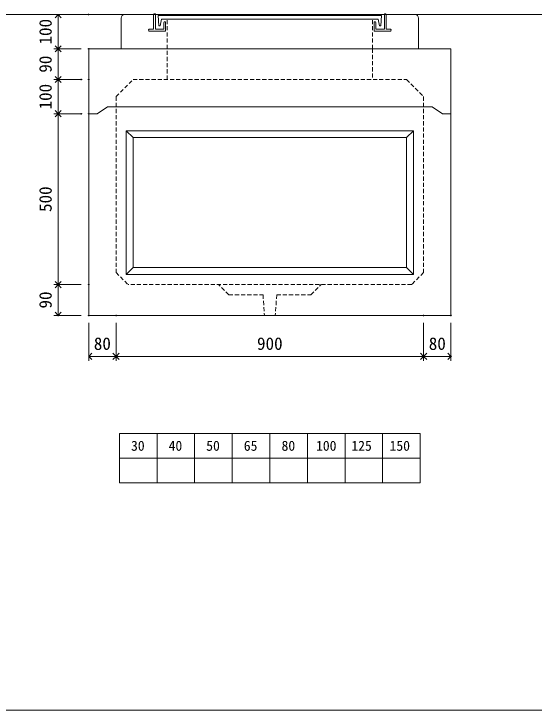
# Model space of a CAD drawing. Units: millimetres, scale not verified. Extents: x -4890 to 4890, y -2282 to 2282.
# Drawn here: x 1846 to 3368, y -1993 to 44 of the extents above; entities that cross this region are included whole.
import ezdxf
from ezdxf.enums import TextEntityAlignment as Align

# ---------------------------------------------------------------- set-up
doc = ezdxf.new("R2010")
doc.units = ezdxf.units.MM
doc.header["$LTSCALE"] = 10
doc.header["$PDMODE"] = 32
doc.header["$PDSIZE"] = 2
doc.linetypes.add('DASHED1', pattern=[1.8, 1.2, -0.6])
doc.layers.add('0-1_Defpoints', color=7, linetype='Continuous')
for name, color, linetype, lineweight in [('0-2_waku', 7, 'Continuous', 18), ('0-3_gaikei', 7, 'Continuous', 18), ('0-4_kakure', 7, 'DASHED1', 5), ('0-5_sunpou', 7, 'Continuous', 5), ('0-9_uchigawa', 6, 'Continuous', 18), ('0-B_futa', 3, 'Continuous', 18), ('0-C_GL', 4, 'Continuous', 18), ('0-E_文字１', 7, 'Continuous', 18)]:
    doc.layers.add(name, color=color, linetype=linetype, lineweight=lineweight)
doc.styles.add('ＭＳ ゴシック', font='')
doc.styles.get('ＭＳ ゴシック').set_extended_font_data('MS Gothic')

# ---------------------------------------------------------------- blocks, each defined once
blk = doc.blocks.new('_Open90')
at = {"layer": '0-5_sunpou'}
blk.add_line((0, 0), (-1, 0), dxfattribs=at)
blk.add_lwpolyline([(-0.5, 0.5), (0, 0), (-0.5, -0.5)], dxfattribs=at)
blk = doc.blocks.new('D84')
at = {"layer": '0-1_Defpoints'}
for p in [(3511.54, 2264.36), (3423, 2164.36), (3512.32, 2164.36)]:
    blk.add_point(p, dxfattribs=at)
at = {"layer": '0-5_sunpou'}
for p, q in [((3489.54, 2264.36), (3410, 2264.36)), ((3423, 2246.36), (3423, 2182.36)), ((3490.32, 2164.36), (3410, 2164.36))]:
    blk.add_line(p, q, dxfattribs=at)
at = {"layer": '0-5_sunpou', "xscale": 18, "yscale": 18}
for p, rotation in [((3423, 2264.36), 90), ((3423, 2164.36), 270)]:
    blk.add_blockref('_Open90', p, dxfattribs=dict(at, rotation=rotation))
at = {"layer": '0-5_sunpou', "style": 'ＭＳ ゴシック'}
blk.add_text('100', height=36.66, rotation=90, dxfattribs=at).set_placement((3415, 2176.86), align=Align.BOTTOM_LEFT)
blk = doc.blocks.new('D85')
at = {"layer": '0-1_Defpoints'}
for p in [(3512.32, 2164.36), (3423, 2074.36), (3512.32, 2074.36)]:
    blk.add_point(p, dxfattribs=at)
at = {"layer": '0-5_sunpou'}
for p, q in [((3490.32, 2164.36), (3410, 2164.36)), ((3423, 2146.36), (3423, 2092.36)), ((3490.32, 2074.36), (3410, 2074.36))]:
    blk.add_line(p, q, dxfattribs=at)
at = {"layer": '0-5_sunpou', "xscale": 18, "yscale": 18}
for p, rotation in [((3423, 2164.36), 90), ((3423, 2074.36), 270)]:
    blk.add_blockref('_Open90', p, dxfattribs=dict(at, rotation=rotation))
at = {"layer": '0-5_sunpou', "style": 'ＭＳ ゴシック'}
blk.add_text('90', height=36.66, rotation=90, dxfattribs=at).set_placement((3415, 2094.36), align=Align.BOTTOM_LEFT)
blk = doc.blocks.new('D86')
at = {"layer": '0-1_Defpoints'}
for p in [(3512.32, 1974.36), (3423, 1474.36), (3512.32, 1474.36)]:
    blk.add_point(p, dxfattribs=at)
at = {"layer": '0-5_sunpou'}
for p, q in [((3490.32, 1974.36), (3410, 1974.36)), ((3423, 1956.36), (3423, 1492.36)), ((3490.32, 1474.36), (3410, 1474.36))]:
    blk.add_line(p, q, dxfattribs=at)
at = {"layer": '0-5_sunpou', "xscale": 18, "yscale": 18}
for p, rotation in [((3423, 1974.36), 90), ((3423, 1474.36), 270)]:
    blk.add_blockref('_Open90', p, dxfattribs=dict(at, rotation=rotation))
at = {"layer": '0-5_sunpou', "style": 'ＭＳ ゴシック'}
blk.add_text('500', height=36.66, rotation=90, dxfattribs=at).set_placement((3415, 1686.86), align=Align.BOTTOM_LEFT)
blk = doc.blocks.new('D87')
at = {"layer": '0-1_Defpoints'}
for p in [(3512.32, 1474.36), (3423, 1384.36), (3512.32, 1384.36)]:
    blk.add_point(p, dxfattribs=at)
at = {"layer": '0-5_sunpou'}
for p, q in [((3490.32, 1474.36), (3410, 1474.36)), ((3423, 1456.36), (3423, 1402.36)), ((3490.32, 1384.36), (3410, 1384.36))]:
    blk.add_line(p, q, dxfattribs=at)
at = {"layer": '0-5_sunpou', "xscale": 18, "yscale": 18}
for p, rotation in [((3423, 1474.36), 90), ((3423, 1384.36), 270)]:
    blk.add_blockref('_Open90', p, dxfattribs=dict(at, rotation=rotation))
at = {"layer": '0-5_sunpou', "style": 'ＭＳ ゴシック'}
blk.add_text('90', height=36.66, rotation=90, dxfattribs=at).set_placement((3415, 1404.36), align=Align.BOTTOM_LEFT)
blk = doc.blocks.new('D88')
at = {"layer": '0-1_Defpoints'}
for p in [(3512.32, 1384.36), (3592.32, 1384.36), (3592.32, 1264.33)]:
    blk.add_point(p, dxfattribs=at)
at = {"layer": '0-5_sunpou'}
for p, q in [((3512.32, 1362.36), (3512.32, 1251.33)), ((3592.32, 1362.36), (3592.32, 1251.33)), ((3530.32, 1264.33), (3574.32, 1264.33))]:
    blk.add_line(p, q, dxfattribs=at)
at = {"layer": '0-5_sunpou', "xscale": 18, "yscale": 18, "rotation": 180}
blk.add_blockref('_Open90', (3512.32, 1264.33), dxfattribs=at)
at = {"layer": '0-5_sunpou', "xscale": 18, "yscale": 18}
blk.add_blockref('_Open90', (3592.32, 1264.33), dxfattribs=at)
at = {"layer": '0-5_sunpou', "style": 'ＭＳ ゴシック'}
blk.add_text('80', height=36.66, dxfattribs=at).set_placement((3527.32, 1272.33), align=Align.BOTTOM_LEFT)
blk = doc.blocks.new('D89')
at = {"layer": '0-1_Defpoints'}
for p in [(3592.32, 1384.36), (4492.32, 1384.36), (4492.32, 1264.33)]:
    blk.add_point(p, dxfattribs=at)
at = {"layer": '0-5_sunpou'}
for p, q in [((3592.32, 1362.36), (3592.32, 1251.33)), ((4492.32, 1362.36), (4492.32, 1251.33)), ((3610.32, 1264.33), (4474.32, 1264.33))]:
    blk.add_line(p, q, dxfattribs=at)
at = {"layer": '0-5_sunpou', "xscale": 18, "yscale": 18, "rotation": 180}
blk.add_blockref('_Open90', (3592.32, 1264.33), dxfattribs=at)
at = {"layer": '0-5_sunpou', "xscale": 18, "yscale": 18}
blk.add_blockref('_Open90', (4492.32, 1264.33), dxfattribs=at)
at = {"layer": '0-5_sunpou', "style": 'ＭＳ ゴシック'}
blk.add_text('900', height=36.66, dxfattribs=at).set_placement((4004.82, 1272.33), align=Align.BOTTOM_LEFT)
blk = doc.blocks.new('D90')
at = {"layer": '0-1_Defpoints'}
for p in [(4492.32, 1384.36), (4572.32, 1384.36), (4572.32, 1264.33)]:
    blk.add_point(p, dxfattribs=at)
at = {"layer": '0-5_sunpou'}
for p, q in [((4492.32, 1362.36), (4492.32, 1251.33)), ((4572.32, 1362.36), (4572.32, 1251.33)), ((4510.32, 1264.33), (4554.32, 1264.33))]:
    blk.add_line(p, q, dxfattribs=at)
at = {"layer": '0-5_sunpou', "xscale": 18, "yscale": 18, "rotation": 180}
blk.add_blockref('_Open90', (4492.32, 1264.33), dxfattribs=at)
at = {"layer": '0-5_sunpou', "xscale": 18, "yscale": 18}
blk.add_blockref('_Open90', (4572.32, 1264.33), dxfattribs=at)
at = {"layer": '0-5_sunpou', "style": 'ＭＳ ゴシック'}
blk.add_text('80', height=36.66, dxfattribs=at).set_placement((4507.32, 1272.33), align=Align.BOTTOM_LEFT)
blk = doc.blocks.new('D91')
at = {"layer": '0-1_Defpoints'}
for p in [(3490.32, 2074.36), (3423, 1974.36), (3490.32, 1974.36)]:
    blk.add_point(p, dxfattribs=at)
at = {"layer": '0-5_sunpou'}
for p, q in [((3468.32, 2074.36), (3410, 2074.36)), ((3423, 2056.36), (3423, 1992.36)), ((3468.32, 1974.36), (3410, 1974.36))]:
    blk.add_line(p, q, dxfattribs=at)
at = {"layer": '0-5_sunpou', "xscale": 18, "yscale": 18}
for p, rotation in [((3423, 2074.36), 90), ((3423, 1974.36), 270)]:
    blk.add_blockref('_Open90', p, dxfattribs=dict(at, rotation=rotation))
at = {"layer": '0-5_sunpou', "style": 'ＭＳ ゴシック'}
blk.add_text('100', height=36.66, rotation=90, dxfattribs=at).set_placement((3415, 1986.86), align=Align.BOTTOM_LEFT)

msp = doc.modelspace()

# ---------------------------------------------------------------- linework, layer by layer
at = {"layer": '0-2_waku'}
for p, q in [((2154.94, -1184.06), (2154.94, -1328.06)), ((2154.94, -1184.06), (2154.94, -1328.06)), ((2154.94, -1184.06), (2154.94, -1328.06)), ((2154.94, -1184.06), (2154.94, -1328.06)), ((2154.94, -1184.06), (3034.94, -1184.06)), ((2264.94, -1184.06), (2264.94, -1328.06)), ((2374.94, -1184.06), (2374.94, -1328.06)), ((2374.94, -1184.06), (2374.94, -1328.06)), ((2484.94, -1184.06), (2484.94, -1328.06)), ((2594.94, -1184.06), (2594.94, -1328.06)), ((2704.94, -1184.06), (2704.94, -1328.06)), ((2814.94, -1184.06), (2814.94, -1328.06)), ((2924.94, -1184.06), (2924.94, -1328.06)), ((3034.94, -1184.06), (3034.94, -1328.06)), ((2154.94, -1256.06), (3034.94, -1256.06)), ((2154.94, -1328.06), (3034.94, -1328.06)), ((-1230.06, -1993.06), (4889.94, -1993.06)), ((-1230.06, -1993.06), (4889.94, -1993.06)), ((-1230.06, -1993.06), (4889.94, -1993.06))]:
    msp.add_line(p, q, dxfattribs=at)
at = {"layer": '0-3_gaikei'}
for p, q in [((2169.94, 41.94), (2254.94, 41.94)), ((2934.94, 41.94), (3019.94, 41.94)), ((2159.94, -58.06), (2159.94, 31.94)), ((3029.94, -58.06), (3029.94, 31.94)), ((2064.94, -58.06), (3124.94, -58.06)), ((2064.94, -838.06), (2064.94, -58.06)), ((2159.94, -58.06), (2269.94, -58.06)), ((2194.94, -58.06), (2994.94, -58.06)), ((3029.94, -58.06), (2919.94, -58.06)), ((3124.94, -58.06), (3124.94, -838.06)), ((2089.94, -248.06), (2119.94, -228.06)), ((2119.94, -228.06), (3069.94, -228.06)), ((3069.94, -228.06), (3099.94, -248.06)), ((2089.94, -248.06), (2064.94, -248.06)), ((3099.94, -248.06), (3124.94, -248.06)), ((3124.94, -838.06), (2064.94, -838.06))]:
    msp.add_line(p, q, dxfattribs=at)
for centre, radius, start, end in [((2169.36, 32.52), 9.44, 86.47383, 183.52617), ((3020.27, 32.27), 9.68, 358.04251, 91.95749)]:
    msp.add_arc(centre, radius, start, end, dxfattribs=at)
at = {"layer": '0-4_kakure'}
for p, q in [((2294.94, -58.06), (2294.94, 28.44)), ((2894.94, -58.06), (2894.94, 28.44)), ((2294.94, -148.06), (2294.94, -58.06)), ((2894.94, -58.06), (2894.94, -148.06)), ((2144.94, -198.06), (2194.94, -148.06)), ((2194.94, -148.06), (2994.94, -148.06)), ((2994.94, -148.06), (3044.94, -198.06)), ((2144.94, -198.06), (2144.94, -713.06)), ((3044.94, -198.06), (3044.94, -713.06)), ((2144.94, -713.06), (2179.94, -748.06)), ((3044.94, -713.06), (3009.94, -748.06)), ((3009.94, -748.06), (2179.94, -748.06)), ((2474.94, -778.06), (2444.94, -748.06)), ((2714.94, -778.06), (2744.94, -748.06)), ((2614.94, -778.06), (2610.94, -838.06)), ((2614.94, -778.06), (2714.94, -778.06))]:
    msp.add_line(p, q, dxfattribs=at)
msp.add_lwpolyline([(2474.94, -778.06), (2574.94, -778.06), (2578.94, -838.06)], dxfattribs=at)
at = {"layer": '0-9_uchigawa'}
for p, q in [((2174.94, -298.06), (2174.94, -718.06)), ((2174.94, -298.06), (2194.94, -318.06)), ((2594.94, -298.06), (3014.94, -298.06)), ((3014.94, -298.06), (2994.94, -318.06)), ((3014.94, -298.06), (3014.94, -718.06)), ((2194.94, -318.06), (2194.94, -698.06)), ((2194.94, -318.06), (2594.94, -318.06)), ((2194.94, -318.06), (2594.94, -318.06)), ((2194.94, -698.06), (2174.94, -718.06)), ((2194.94, -698.06), (2594.94, -698.06)), ((2594.94, -698.06), (2994.94, -698.06)), ((2994.94, -698.06), (3014.94, -718.06)), ((2174.94, -718.06), (2594.94, -718.06)), ((2594.94, -718.06), (3014.94, -718.06))]:
    msp.add_line(p, q, dxfattribs=at)
for points in [[(2174.94, -298.06), (2594.94, -298.06), (3014.94, -298.06)], [(2594.94, -318.06), (2994.94, -318.06), (2994.94, -698.06)]]:
    msp.add_lwpolyline(points, dxfattribs=at)
at = {"layer": '0-B_futa'}
for p, q in [((2254.94, 41.94), (2254.94, -1.06)), ((2256.94, 43.94), (2259.94, 43.94)), ((2259.94, 43.94), (2259.94, -1.06)), ((2929.94, 43.94), (2929.94, -1.06)), ((2929.94, 43.94), (2932.94, 43.94)), ((2934.94, 41.94), (2934.94, -1.06)), ((2267.75, 39.44), (2922.08, 39.44)), ((2267.75, 39.44), (2270.24, 9.44)), ((2278.27, 28.44), (2273.95, 9.44)), ((2278.27, 28.44), (2911.61, 28.44)), ((2286.94, 20.94), (2287.94, 20.94)), ((2902.94, 20.94), (2901.94, 20.94)), ((2911.61, 28.44), (2915.93, 9.44)), ((2922.08, 39.44), (2919.83, 9.44)), ((2270.24, 9.44), (2273.95, 9.44)), ((2284.94, 18.94), (2284.94, -1.06)), ((2289.94, 18.94), (2289.94, -6.06)), ((2899.94, 18.94), (2899.94, -6.06)), ((2904.94, 18.94), (2904.94, -1.06)), ((2919.83, 9.44), (2915.93, 9.44)), ((2239.94, -3.06), (2239.94, -4.06)), ((2241.94, -1.06), (2254.94, -1.06)), ((2289.94, -6.06), (2241.94, -6.06)), ((2259.94, -1.06), (2284.94, -1.06)), ((2899.94, -6.06), (2947.94, -6.06)), ((2929.94, -1.06), (2904.94, -1.06)), ((2947.94, -1.06), (2934.94, -1.06)), ((2949.94, -3.06), (2949.94, -4.06))]:
    msp.add_line(p, q, dxfattribs=at)
for centre, start, end in [((2256.94, 41.94), 90, 180), ((2932.94, 41.94), 0, 90), ((2286.94, 18.94), 90, 180), ((2287.94, 18.94), 0, 90), ((2901.94, 18.94), 90, 180), ((2902.94, 18.94), 0, 90), ((2241.94, -3.06), 90, 180), ((2241.94, -4.06), 180, 270), ((2947.94, -3.06), 0, 90), ((2947.94, -4.06), 270, 0)]:
    msp.add_arc(centre, 2, start, end, dxfattribs=at)
at = {"layer": '0-C_GL'}
msp.add_line((-1230.06, 41.94), (4889.94, 41.94), dxfattribs=at)

# ---------------------------------------------------------------- block references
at = {"layer": '0-5_sunpou'}
for name in ['D84', 'D85', 'D91', 'D86', 'D87', 'D88', 'D89', 'D90']:
    msp.add_blockref(name, (-1447.37, -2222.42), dxfattribs=at)

# ---------------------------------------------------------------- texts
at = {"layer": '0-E_文字１', "style": 'ＭＳ ゴシック'}
for s, p in [('30', (2188.73, -1243.11)), ('40', (2298.73, -1243.11)), ('50', (2408.73, -1243.11)), ('65', (2518.73, -1243.11)), ('80', (2629.13, -1243.11)), ('100', (2730.01, -1243.11)), ('125', (2833.4, -1243.11)), ('150', (2945.16, -1243.11))]:
    msp.add_text(s, height=29.33, dxfattribs=at).set_placement(p, align=Align.BOTTOM_LEFT)

doc.saveas('drawing.dxf')
